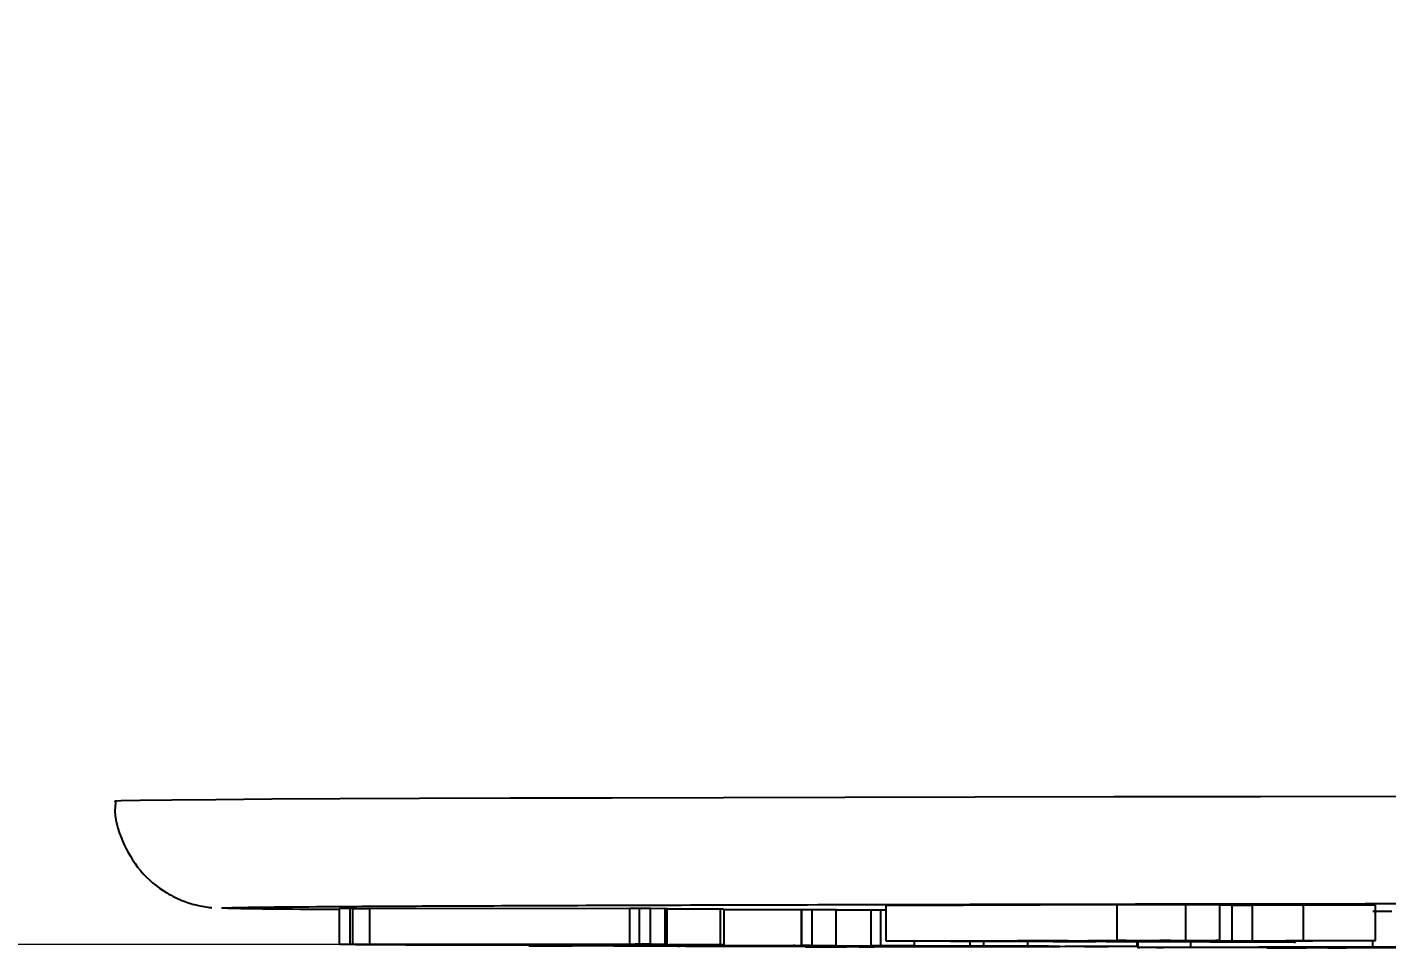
# Model space of a CAD drawing. Header units: millimetres. Extents: x 2404 to 4548, y 1024 to 2541.
# Drawn here: x 3196.55 to 3234.74, y 1133.93 to 1159.78 of the extents above; entities that cross this region are included whole.
import ezdxf

# ---------------------------------------------------------------- set-up
doc = ezdxf.new("R2010")
doc.units = ezdxf.units.MM
doc.layers.add('AM_5', color=3, linetype='Continuous', lineweight=25)
doc.styles.add('SLDTEXTSTYLE1', font='txt.shx', dxfattribs={"width": 0.7, "bigfont": 'gbcbig.shx'})
doc.dimstyles.new('SLDDIMSTYLE12$0', dxfattribs={"dimtxt": 12, "dimasz": 10, "dimexe": 0, "dimexo": 0.0625, "dimgap": 0.875, "dimtad": 1, "dimdec": 1, "dimlfac": 1.8, "dimrnd": 1e-09, "dimzin": 12, "dimdsep": 46, "dimtxsty": 'SLDTEXTSTYLE1', "dimcen": 0.09, "dimdle": 8.16, "dimclrd": 3, "dimclre": 3, "dimadec": 0, "dimazin": 3, "dimtfac": 1, "dimtdec": 1, "dimtofl": 0, "dimtmove": 0, "dimatfit": 3, "dimfxl": 0, "dimfrac": 2, "dimtolj": 1, "dimlwd": 5, "dimlwe": 5, "dimarcsym": 0})

# ---------------------------------------------------------------- blocks, each defined once
blk = doc.blocks.new('*D74')
at = {"layer": 'AM_5', "color": 3, "lineweight": 5, "transparency": 16777216}
blk.add_line((3223.523, 1179.185), (3082.476, 1179.185), dxfattribs=at)
at = {"layer": 'AM_5', "color": 3, "linetype": 'Continuous', "lineweight": 5, "transparency": 16777216}
for p, q in [((3082.476, 1169.185), (3082.476, 1144.029)), ((3206.265, 1134.029), (3082.476, 1134.029))]:
    blk.add_line(p, q, dxfattribs=at)
at = {"layer": 'AM_5', "color": 3, "transparency": 16777216}
for points in [[(3080.809, 1169.185), (3084.143, 1169.185), (3082.476, 1179.185)], [(3080.809, 1144.029), (3084.143, 1144.029), (3082.476, 1134.029)]]:
    blk.add_solid(points, dxfattribs=at)
at = {"layer": 'Defpoints', "color": 0, "transparency": 16777216}
for p in [(3223.585, 1179.185), (3082.476, 1134.029), (3206.327, 1134.029)]:
    blk.add_point(p, dxfattribs=at)
at = {"layer": 'AM_5', "color": 0, "transparency": 16777216, "insert": (3075.601, 1156.607), "char_height": 12, "attachment_point": 5, "rotation": 90, "style": 'SLDTEXTSTYLE1'}
blk.add_mtext('\\A1;45', dxfattribs=at)

msp = doc.modelspace()

# ---------------------------------------------------------------- linework, layer by layer
at = {"color": 7, "linetype": 'Continuous', "lineweight": 25}
for p, q in [((3202.017, 1135.05), (3202.071, 1135.052)), ((3205.628, 1135.033), (3205.322, 1135.032)), ((3205.322, 1134.032), (3205.322, 1135.032)), ((3205.692, 1135.032), (3205.628, 1135.033)), ((3205.628, 1134.033), (3205.628, 1135.033)), ((3205.692, 1135.032), (3205.692, 1134.032)), ((3213.482, 1135.034), (3206.181, 1135.031)), ((3206.181, 1134.031), (3206.181, 1135.031)), ((3213.482, 1134.034), (3213.482, 1135.034)), ((3214.06, 1135.036), (3213.754, 1135.035)), ((3213.754, 1134.036), (3213.754, 1135.035)), ((3214.47, 1135.031), (3214.06, 1135.036)), ((3214.06, 1134.036), (3214.06, 1135.036)), ((3214.526, 1135.028), (3214.47, 1135.031)), ((3214.47, 1134.031), (3214.47, 1135.031)), ((3214.529, 1134.028), (3214.529, 1135.028)), ((3216.03, 1134.018), (3216.03, 1135.018)), ((3216.133, 1134.016), (3216.133, 1135.016)), ((3218.298, 1134.998), (3216.133, 1134.996)), ((3218.298, 1133.998), (3218.298, 1134.998)), ((3218.59, 1135), (3218.313, 1135)), ((3218.313, 1134), (3218.313, 1135)), ((3219.276, 1134.997), (3218.59, 1135)), ((3218.59, 1135), (3218.59, 1134)), ((3219.276, 1133.997), (3219.276, 1134.997)), ((3220.253, 1134.99), (3219.276, 1134.989)), ((3220.53, 1134.992), (3220.253, 1134.992)), ((3220.253, 1133.992), (3220.253, 1134.992)), ((3220.675, 1134.992), (3220.53, 1134.992)), ((3220.53, 1133.992), (3220.53, 1134.992)), ((3227.166, 1135.136), (3220.675, 1135.116)), ((3220.675, 1134.116), (3220.675, 1135.116)), ((3229.097, 1135.141), (3227.166, 1135.14)), ((3227.166, 1134.14), (3227.166, 1135.14)), ((3229.097, 1134.141), (3229.097, 1135.141)), ((3230.05, 1135.136), (3229.097, 1135.136)), ((3230.05, 1134.136), (3230.05, 1135.136)), ((3230.969, 1135.125), (3230.397, 1135.126)), ((3230.397, 1134.126), (3230.397, 1135.126)), ((3232.398, 1135.13), (3230.969, 1135.125)), ((3230.969, 1134.125), (3230.969, 1135.125)), ((3234.424, 1135.135), (3232.398, 1135.134)), ((3232.398, 1134.134), (3232.398, 1135.134)), ((3234.424, 1134.135), (3234.424, 1135.135)), ((3205.322, 1134.032), (3205.628, 1134.033)), ((3205.713, 1134.028), (3205.322, 1134.032)), ((3205.628, 1134.033), (3205.692, 1134.032)), ((3206.003, 1134.028), (3206.019, 1134.028)), ((3206.181, 1134.031), (3213.482, 1134.034)), ((3213.628, 1134.032), (3206.327, 1134.029)), ((3207.175, 1134.03), (3207.175, 1134.013)), ((3210.627, 1134.024), (3210.627, 1134.031)), ((3211.584, 1133.988), (3210.638, 1133.992)), ((3210.638, 1133.992), (3210.916, 1133.992)), ((3210.916, 1133.992), (3211.105, 1133.991)), ((3211.862, 1133.988), (3211.584, 1133.988)), ((3211.673, 1133.989), (3211.862, 1133.988)), ((3211.686, 1133.991), (3218.298, 1133.998)), ((3218.07, 1133.997), (3211.829, 1133.99)), ((3211.862, 1133.988), (3211.862, 1133.99)), ((3213.027, 1133.982), (3218.118, 1133.997)), ((3213.027, 1133.982), (3213.027, 1133.992)), ((3213.17, 1133.981), (3213.027, 1133.982)), ((3220.428, 1133.989), (3213.17, 1133.981)), ((3213.809, 1134.035), (3213.754, 1134.036)), ((3213.754, 1134.036), (3214.06, 1134.036)), ((3214.06, 1134.036), (3214.47, 1134.031)), ((3214.47, 1134.031), (3214.452, 1134.028)), ((3219.276, 1133.997), (3214.828, 1133.984)), ((3214.828, 1133.984), (3214.876, 1133.984)), ((3214.876, 1133.984), (3220.286, 1133.99)), ((3214.876, 1133.984), (3214.876, 1133.984)), ((3215.028, 1133.983), (3215.028, 1133.976)), ((3215.372, 1133.973), (3215.065, 1133.975)), ((3217.641, 1133.986), (3217.641, 1133.984)), ((3218.118, 1133.997), (3218.07, 1133.997)), ((3218.456, 1133.999), (3218.313, 1134)), ((3218.313, 1134), (3218.59, 1134)), ((3218.415, 1133.964), (3218.658, 1133.965)), ((3220.101, 1133.96), (3218.415, 1133.964)), ((3218.59, 1134), (3219.276, 1133.997)), ((3218.658, 1133.965), (3218.951, 1133.964)), ((3219.565, 1133.964), (3225.229, 1133.973)), ((3220.053, 1133.961), (3220.344, 1133.96)), ((3225.709, 1133.972), (3220.086, 1133.962)), ((3220.344, 1133.96), (3220.101, 1133.96)), ((3220.442, 1133.991), (3220.253, 1133.992)), ((3220.253, 1133.992), (3220.53, 1133.992)), ((3220.278, 1133.975), (3220.278, 1133.989)), ((3220.286, 1133.99), (3220.286, 1133.992)), ((3220.344, 1133.96), (3220.344, 1133.963)), ((3220.53, 1133.992), (3221.476, 1133.988)), ((3220.675, 1134.116), (3227.417, 1134.137)), ((3221.543, 1134.117), (3220.675, 1134.116)), ((3221.199, 1133.988), (3221.01, 1133.989)), ((3221.476, 1133.988), (3221.199, 1133.988)), ((3221.476, 1133.988), (3221.476, 1134.117)), ((3223.816, 1134.124), (3222.316, 1134.12)), ((3222.481, 1134.116), (3222.481, 1134.12)), ((3222.481, 1134.116), (3222.483, 1134.116)), ((3222.483, 1134.116), (3222.483, 1134.12)), ((3222.825, 1133.976), (3224.653, 1133.978)), ((3222.979, 1133.976), (3222.825, 1133.976)), ((3223.04, 1133.984), (3223.04, 1134.116)), ((3223.42, 1133.981), (3223.42, 1134.116)), ((3228.447, 1134.118), (3223.816, 1134.124)), ((3225.786, 1134.13), (3224.368, 1134.126)), ((3224.368, 1134.126), (3228.999, 1134.119)), ((3224.653, 1133.978), (3224.653, 1134.115)), ((3224.653, 1133.978), (3227.731, 1133.97)), ((3225.368, 1134.11), (3226.513, 1134.112)), ((3230.417, 1134.124), (3225.786, 1134.13)), ((3225.902, 1134.118), (3225.902, 1134.121)), ((3226.454, 1133.966), (3226.252, 1133.967)), ((3229.097, 1134.141), (3226.338, 1134.132)), ((3226.338, 1134.132), (3229.996, 1134.127)), ((3227.731, 1133.97), (3226.454, 1133.966)), ((3226.463, 1134.116), (3226.463, 1134.12)), ((3226.513, 1134.112), (3226.513, 1134.12)), ((3226.513, 1134.112), (3228.447, 1134.118)), ((3234.424, 1134.135), (3226.855, 1134.111)), ((3227.166, 1134.14), (3229.097, 1134.141)), ((3227.417, 1134.137), (3227.166, 1134.14)), ((3227.731, 1133.97), (3227.731, 1134.114)), ((3227.746, 1134.114), (3227.746, 1133.946)), ((3228.365, 1134.135), (3228.365, 1134.138)), ((3228.365, 1134.135), (3230.05, 1134.136)), ((3228.999, 1134.126), (3228.999, 1134.119)), ((3228.999, 1134.119), (3230.417, 1134.124)), ((3229.226, 1134.118), (3229.226, 1133.953)), ((3230.397, 1134.126), (3230.969, 1134.125)), ((3230.969, 1134.125), (3232.665, 1134.131)), ((3233.431, 1133.934), (3231.374, 1133.937)), ((3231.374, 1133.937), (3231.555, 1133.937)), ((3231.555, 1133.937), (3231.853, 1133.937)), ((3232.177, 1134.096), (3231.945, 1134.096)), ((3232.177, 1134.096), (3232.177, 1134.128)), ((3232.398, 1134.134), (3234.424, 1134.135)), ((3232.665, 1134.131), (3232.398, 1134.134)), ((3232.479, 1133.937), (3236.754, 1133.95)), ((3235.138, 1133.942), (3233.165, 1133.936)), ((3233.311, 1133.935), (3233.311, 1133.937)), ((3233.311, 1133.935), (3233.612, 1133.934)), ((3233.612, 1133.934), (3233.431, 1133.934)), ((3233.612, 1133.934), (3233.612, 1133.938)), ((3234.35, 1133.957), (3234.35, 1134.134))]:
    msp.add_line(p, q, dxfattribs=at)
at = {"color": 7, "linetype": 'Continuous', "lineweight": 25, "flags": 128}
msp.add_lwpolyline([(3254.255, 1138.199), (3249.385, 1138.196), (3244.619, 1138.192), (3239.982, 1138.188), (3235.498, 1138.183), (3231.188, 1138.177), (3227.074, 1138.171), (3223.176, 1138.164), (3219.515, 1138.157), (3216.107, 1138.149), (3212.97, 1138.14), (3210.12, 1138.132), (3207.571, 1138.122), (3205.336, 1138.113), (3203.425, 1138.103), (3201.849, 1138.092), (3200.615, 1138.082), (3199.728, 1138.071), (3199.195, 1138.061), (3199.017, 1138.05), (3199.017, 1138.05)], dxfattribs=at)
at = {"color": 7, "linetype": 'Continuous', "lineweight": 25}
for points, knots in [([(3199.038, 1138.047), (3199.032, 1137.995), (3198.983, 1137.621), (3199.198, 1136.919), (3199.686, 1136.071), (3200.342, 1135.521), (3200.929, 1135.239), (3201.34, 1135.12), (3201.625, 1135.072), (3201.695, 1135.066), (3201.737, 1135.062)], [0, 0, 0, 0, 0.030661, 0.221524, 0.412563, 0.604262, 0.714262, 0.802035, 0.882755, 1, 1, 1, 1]), ([(3205.322, 1135.005), (3205.103, 1135.007), (3204.148, 1135.012), (3203.118, 1135.023), (3202.175, 1135.036), (3202.07, 1135.045), (3202.017, 1135.05)], [0, 0, 0, 0, 0.093549, 0.407564, 0.703776, 1, 1, 1, 1]), ([(3202.071, 1135.052), (3202.119, 1135.056), (3202.226, 1135.064), (3203.095, 1135.077), (3204.576, 1135.09), (3206.752, 1135.104), (3209.582, 1135.117), (3213.096, 1135.13), (3217.25, 1135.142), (3221.994, 1135.153), (3227.255, 1135.164), (3232.947, 1135.172), (3238.97, 1135.18), (3245.193, 1135.186), (3251.558, 1135.191), (3257.911, 1135.194), (3264.25, 1135.196), (3270.517, 1135.196), (3276.784, 1135.196), (3283.123, 1135.194), (3289.475, 1135.191), (3295.841, 1135.186), (3302.064, 1135.18), (3308.087, 1135.172), (3313.779, 1135.164), (3319.04, 1135.153), (3323.784, 1135.142), (3327.938, 1135.13), (3331.452, 1135.117), (3334.282, 1135.104), (3336.457, 1135.09), (3337.939, 1135.077), (3338.81, 1135.064), (3338.917, 1135.056), (3338.965, 1135.052)], [0, 0, 0, 0, 0.023828, 0.053273, 0.084485, 0.115699, 0.147957, 0.180726, 0.213842, 0.247136, 0.28043, 0.313546, 0.346314, 0.378573, 0.409785, 0.440999, 0.470442, 0.499888, 0.529332, 0.558778, 0.58999, 0.621203, 0.653462, 0.68623, 0.719347, 0.752641, 0.785934, 0.819051, 0.851819, 0.884078, 0.915289, 0.946503, 0.975948, 1, 1, 1, 1]), ([(3206.181, 1135.031), (3206.113, 1135.031), (3206.012, 1135.031), (3205.883, 1135.031), (3205.8, 1135.031), (3205.729, 1135.031), (3205.706, 1135.032), (3205.692, 1135.032)], [0, 0, 0, 0, 0.282258, 0.415886, 0.550305, 0.716557, 1, 1, 1, 1]), ([(3213.81, 1135.034), (3213.812, 1135.034), (3213.817, 1135.034), (3213.771, 1135.034), (3213.68, 1135.034), (3213.575, 1135.034), (3213.502, 1135.034), (3213.482, 1135.034)], [0, 0, 0, 0, 0.132695, 0.344902, 0.557282, 0.875523, 1, 1, 1, 1]), ([(3216.03, 1135.018), (3215.9, 1135.018), (3215.657, 1135.019), (3215.055, 1135.02), (3214.655, 1135.021), (3214.529, 1135.021)], [0, 0, 0, 0, 0.4404149, 0.8228014, 1, 1, 1, 1]), ([(3216.113, 1135.016), (3216.108, 1135.016), (3216.102, 1135.017), (3216.041, 1135.017), (3216.03, 1135.018)], [0, 0, 0, 0, 0.830719, 1, 1, 1, 1]), ([(3230.397, 1135.126), (3230.362, 1135.127), (3230.3, 1135.128), (3230.174, 1135.13), (3230.089, 1135.131), (3230.05, 1135.131)], [0, 0, 0, 0, 0.408182, 0.725272, 1, 1, 1, 1]), ([(3234.879, 1134.955), (3234.864, 1134.955), (3234.767, 1134.956), (3234.541, 1134.956), (3234.35, 1134.957)], [0, 0, 0, 0, 0.156668, 1, 1, 1, 1]), ([(3205.692, 1134.032), (3205.71, 1134.032), (3205.736, 1134.031), (3205.831, 1134.031), (3205.926, 1134.031), (3206.046, 1134.031), (3206.135, 1134.031), (3206.181, 1134.031)], [0, 0, 0, 0, 0.35696, 0.506296, 0.628832, 0.807113, 1, 1, 1, 1]), ([(3210.903, 1134.022), (3210.235, 1134.021), (3209.173, 1134.021), (3207.779, 1134.022), (3206.845, 1134.023), (3206.134, 1134.025), (3205.835, 1134.026), (3205.732, 1134.028), (3205.713, 1134.028)], [0, 0, 0, 0, 0.298114, 0.474394, 0.620068, 0.765882, 0.956507, 1, 1, 1, 1]), ([(3206.327, 1134.029), (3206.277, 1134.029), (3206.189, 1134.029), (3206.088, 1134.029), (3206.025, 1134.029), (3206.016, 1134.028), (3206.012, 1134.028)], [0, 0, 0, 0, 0.290202, 0.50382, 0.763034, 1, 1, 1, 1]), ([(3206.019, 1134.028), (3206.113, 1134.027), (3206.293, 1134.026), (3206.97, 1134.024), (3207.986, 1134.023), (3209.254, 1134.023), (3210.189, 1134.024), (3210.627, 1134.024)], [0, 0, 0, 0, 0.179595, 0.343759, 0.495827, 0.763697, 1, 1, 1, 1]), ([(3207.206, 1134.013), (3207.198, 1134.013), (3207.156, 1134.014), (3207.45, 1134.016), (3208.134, 1134.018), (3209.352, 1134.02), (3210.349, 1134.02), (3210.841, 1134.021)], [0, 0, 0, 0, 0.036608, 0.183936, 0.408772, 0.708665, 1, 1, 1, 1]), ([(3212.503, 1134.009), (3211.848, 1134.008), (3210.735, 1134.008), (3209.234, 1134.008), (3208.246, 1134.009), (3207.571, 1134.01), (3207.37, 1134.011), (3207.265, 1134.012)], [0, 0, 0, 0, 0.3332849, 0.5666872, 0.7350111, 0.8630417, 1, 1, 1, 1]), ([(3207.566, 1134.012), (3207.535, 1134.013), (3207.476, 1134.013), (3207.667, 1134.014), (3208.126, 1134.016), (3209.271, 1134.017), (3210.375, 1134.018), (3211.124, 1134.019)], [0, 0, 0, 0, 0.098439, 0.192959, 0.327087, 0.54288, 1, 1, 1, 1]), ([(3212.22, 1134.011), (3211.575, 1134.01), (3210.584, 1134.01), (3209.296, 1134.01), (3208.515, 1134.01), (3207.982, 1134.011), (3207.688, 1134.011), (3207.598, 1134.012), (3207.566, 1134.012)], [0, 0, 0, 0, 0.386905, 0.5938453, 0.741486, 0.8425466, 0.9443486, 1, 1, 1, 1]), ([(3210.627, 1134.024), (3211.287, 1134.024), (3212.241, 1134.024), (3213.327, 1134.026), (3213.911, 1134.027), (3214.075, 1134.028), (3214.158, 1134.029)], [0, 0, 0, 0, 0.452303, 0.653993, 0.826668, 1, 1, 1, 1]), ([(3210.841, 1134.021), (3211.497, 1134.021), (3212.616, 1134.022), (3214.096, 1134.021), (3215.067, 1134.02), (3215.723, 1134.019), (3215.925, 1134.018), (3216.03, 1134.018)], [0, 0, 0, 0, 0.335879, 0.572344, 0.731569, 0.859032, 1, 1, 1, 1]), ([(3214.443, 1134.027), (3214.327, 1134.027), (3214.095, 1134.025), (3213.262, 1134.023), (3212.15, 1134.022), (3211.299, 1134.022), (3210.903, 1134.022)], [0, 0, 0, 0, 0.221306, 0.442951, 0.740483, 1, 1, 1, 1]), ([(3211.105, 1133.991), (3211.146, 1133.991), (3211.205, 1133.991), (3211.331, 1133.991), (3211.446, 1133.991), (3211.569, 1133.991), (3211.647, 1133.991), (3211.686, 1133.991)], [0, 0, 0, 0, 0.3461, 0.493467, 0.642693, 0.820568, 1, 1, 1, 1]), ([(3211.124, 1134.019), (3211.772, 1134.019), (3212.768, 1134.02), (3214.057, 1134.02), (3214.822, 1134.019), (3215.329, 1134.019), (3215.58, 1134.018), (3215.657, 1134.017), (3215.68, 1134.017)], [0, 0, 0, 0, 0.397346, 0.609831, 0.759517, 0.858592, 0.95839, 1, 1, 1, 1]), ([(3211.829, 1133.99), (3211.783, 1133.99), (3211.703, 1133.99), (3211.627, 1133.99), (3211.594, 1133.99), (3211.607, 1133.989), (3211.651, 1133.989), (3211.673, 1133.989)], [0, 0, 0, 0, 0.227355, 0.388209, 0.549679, 0.776891, 1, 1, 1, 1]), ([(3215.68, 1134.017), (3215.716, 1134.017), (3215.784, 1134.016), (3215.68, 1134.015), (3215.383, 1134.014), (3214.415, 1134.012), (3213.262, 1134.011), (3212.348, 1134.011), (3212.22, 1134.011)], [0, 0, 0, 0, 0.099013, 0.188639, 0.277978, 0.435263, 0.920804, 1, 1, 1, 1]), ([(3216.03, 1134.018), (3216.086, 1134.017), (3216.199, 1134.016), (3215.92, 1134.014), (3215.158, 1134.012), (3213.981, 1134.01), (3212.961, 1134.009), (3212.503, 1134.009)], [0, 0, 0, 0, 0.14267, 0.2869, 0.459199, 0.757548, 1, 1, 1, 1]), ([(3213.482, 1134.034), (3213.554, 1134.034), (3213.659, 1134.034), (3213.764, 1134.034), (3213.816, 1134.034), (3213.83, 1134.035), (3213.817, 1134.035), (3213.809, 1134.035)], [0, 0, 0, 0, 0.3039299, 0.4394116, 0.5752405, 0.7665382, 1, 1, 1, 1]), ([(3214.164, 1134.031), (3214.145, 1134.031), (3214.108, 1134.031), (3214.013, 1134.032), (3213.894, 1134.032), (3213.8, 1134.032), (3213.708, 1134.032), (3213.652, 1134.032), (3213.628, 1134.032)], [0, 0, 0, 0, 0.2921955, 0.5874478, 0.7122589, 0.8180509, 0.9240716, 1, 1, 1, 1]), ([(3214.182, 1134.029), (3214.192, 1134.03), (3214.211, 1134.03), (3214.18, 1134.03), (3214.164, 1134.031)], [0, 0, 0, 0, 0.508302, 1, 1, 1, 1]), ([(3215.059, 1133.976), (3215.054, 1133.976), (3215.03, 1133.977), (3215.436, 1133.979), (3216.309, 1133.982), (3217.188, 1133.983), (3217.641, 1133.984)], [0, 0, 0, 0, 0.075612, 0.323708, 0.651392, 1, 1, 1, 1]), ([(3220.816, 1133.973), (3220.233, 1133.973), (3219.24, 1133.971), (3217.757, 1133.971), (3216.685, 1133.971), (3215.876, 1133.972), (3215.542, 1133.973), (3215.372, 1133.973)], [0, 0, 0, 0, 0.333528, 0.567546, 0.735799, 0.864912, 1, 1, 1, 1]), ([(3215.634, 1133.974), (3215.558, 1133.974), (3215.41, 1133.975), (3215.434, 1133.976), (3215.705, 1133.977), (3216.577, 1133.98), (3217.533, 1133.981), (3218.178, 1133.982)], [0, 0, 0, 0, 0.098651, 0.191047, 0.328598, 0.547094, 1, 1, 1, 1]), ([(3220.278, 1133.975), (3219.708, 1133.974), (3218.834, 1133.973), (3217.627, 1133.972), (3216.831, 1133.972), (3216.234, 1133.972), (3215.848, 1133.973), (3215.689, 1133.973), (3215.634, 1133.974)], [0, 0, 0, 0, 0.386956, 0.593793, 0.740338, 0.842099, 0.944778, 1, 1, 1, 1]), ([(3217.641, 1133.984), (3218.226, 1133.985), (3219.227, 1133.986), (3220.696, 1133.986), (3221.743, 1133.986), (3222.532, 1133.985), (3222.866, 1133.984), (3223.04, 1133.984)], [0, 0, 0, 0, 0.336368, 0.574645, 0.731944, 0.859761, 1, 1, 1, 1]), ([(3218.178, 1133.982), (3218.752, 1133.983), (3219.627, 1133.984), (3220.858, 1133.985), (3221.646, 1133.985), (3222.227, 1133.985), (3222.561, 1133.984), (3222.696, 1133.984), (3222.734, 1133.983)], [0, 0, 0, 0, 0.397528, 0.607391, 0.759995, 0.859904, 0.960457, 1, 1, 1, 1]), ([(3218.298, 1133.998), (3218.348, 1133.998), (3218.429, 1133.998), (3218.512, 1133.999), (3218.545, 1133.999), (3218.536, 1133.999), (3218.488, 1133.999), (3218.456, 1133.999)], [0, 0, 0, 0, 0.239307, 0.388341, 0.538232, 0.677649, 1, 1, 1, 1]), ([(3218.951, 1133.964), (3219.009, 1133.964), (3219.09, 1133.964), (3219.242, 1133.964), (3219.366, 1133.964), (3219.477, 1133.964), (3219.541, 1133.964), (3219.565, 1133.964)], [0, 0, 0, 0, 0.362826, 0.512382, 0.662913, 0.871019, 1, 1, 1, 1]), ([(3220.086, 1133.962), (3220.039, 1133.962), (3219.964, 1133.962), (3219.92, 1133.962), (3219.924, 1133.962), (3219.973, 1133.961), (3220.029, 1133.961), (3220.053, 1133.961)], [0, 0, 0, 0, 0.266956, 0.429529, 0.591357, 0.826533, 1, 1, 1, 1]), ([(3222.734, 1133.983), (3222.815, 1133.983), (3222.969, 1133.983), (3223.003, 1133.981), (3222.858, 1133.98), (3222.144, 1133.978), (3221.175, 1133.976), (3220.376, 1133.975), (3220.278, 1133.975)], [0, 0, 0, 0, 0.099186, 0.189605, 0.279846, 0.434014, 0.930829, 1, 1, 1, 1]), ([(3220.286, 1133.99), (3220.336, 1133.99), (3220.417, 1133.99), (3220.5, 1133.99), (3220.533, 1133.99), (3220.524, 1133.991), (3220.475, 1133.991), (3220.442, 1133.991)], [0, 0, 0, 0, 0.239079, 0.388006, 0.537788, 0.677074, 1, 1, 1, 1]), ([(3221.01, 1133.989), (3220.976, 1133.989), (3220.917, 1133.989), (3220.788, 1133.989), (3220.668, 1133.989), (3220.545, 1133.989), (3220.469, 1133.989), (3220.428, 1133.989)], [0, 0, 0, 0, 0.282446, 0.488833, 0.649378, 0.810868, 1, 1, 1, 1]), ([(3223.383, 1133.98), (3223.282, 1133.98), (3223.007, 1133.978), (3222.078, 1133.975), (3221.208, 1133.974), (3220.816, 1133.973)], [0, 0, 0, 0, 0.242788, 0.658331, 1, 1, 1, 1]), ([(3222.316, 1134.12), (3222.225, 1134.119), (3222.042, 1134.119), (3221.768, 1134.118), (3221.626, 1134.117), (3221.543, 1134.117)], [0, 0, 0, 0, 0.297154, 0.594531, 1, 1, 1, 1]), ([(3225.73, 1134.115), (3225.433, 1134.115), (3224.842, 1134.115), (3223.748, 1134.116), (3222.962, 1134.116), (3222.481, 1134.116)], [0, 0, 0, 0, 0.280043, 0.559301, 1, 1, 1, 1]), ([(3222.483, 1134.116), (3222.793, 1134.116), (3223.413, 1134.117), (3224.27, 1134.117), (3224.952, 1134.118), (3225.469, 1134.118), (3225.753, 1134.118), (3225.884, 1134.118), (3225.902, 1134.118)], [0, 0, 0, 0, 0.277873, 0.555831, 0.757162, 0.870741, 0.982618, 1, 1, 1, 1]), ([(3225.343, 1133.975), (3225.204, 1133.975), (3224.997, 1133.976), (3224.64, 1133.976), (3224.147, 1133.976), (3223.599, 1133.976), (3223.15, 1133.976), (3222.979, 1133.976)], [0, 0, 0, 0, 0.240793, 0.359777, 0.461711, 0.794413, 1, 1, 1, 1]), ([(3223.04, 1133.984), (3223.186, 1133.983), (3223.408, 1133.983), (3223.385, 1133.982), (3223.378, 1133.981)], [0, 0, 0, 0, 0.659487, 1, 1, 1, 1]), ([(3225.229, 1133.973), (3225.268, 1133.974), (3225.37, 1133.974), (3225.479, 1133.974), (3225.545, 1133.974), (3225.559, 1133.974), (3225.562, 1133.974), (3225.544, 1133.974), (3225.469, 1133.975), (3225.393, 1133.975), (3225.343, 1133.975)], [0, 0, 0, 0, 0.166709, 0.438609, 0.487323, 0.517206, 0.541802, 0.578816, 0.723084, 1, 1, 1, 1]), ([(3231.945, 1134.096), (3231.689, 1134.097), (3231.07, 1134.101), (3228.811, 1134.106), (3226.69, 1134.109), (3225.368, 1134.11)], [0, 0, 0, 0, 0.209452, 0.506883, 1, 1, 1, 1]), ([(3226.541, 1133.972), (3226.512, 1133.972), (3226.426, 1133.972), (3226.308, 1133.972), (3226.207, 1133.973), (3226.151, 1133.973), (3226.122, 1133.973), (3226.046, 1133.973), (3225.906, 1133.972), (3225.784, 1133.972), (3225.709, 1133.972)], [0, 0, 0, 0, 0.124093, 0.372351, 0.496838, 0.517541, 0.538485, 0.574939, 0.740211, 1, 1, 1, 1]), ([(3226.539, 1134.115), (3226.521, 1134.115), (3226.485, 1134.115), (3226.36, 1134.115), (3226.18, 1134.115), (3225.954, 1134.115), (3225.805, 1134.115), (3225.73, 1134.115)], [0, 0, 0, 0, 0.0876057, 0.1756397, 0.4450626, 0.7212942, 1, 1, 1, 1]), ([(3225.902, 1134.118), (3226.052, 1134.117), (3226.306, 1134.117), (3226.466, 1134.116), (3226.539, 1134.115), (3226.575, 1134.115), (3226.55, 1134.115), (3226.539, 1134.115)], [0, 0, 0, 0, 0.407699, 0.690083, 0.843754, 0.934161, 1, 1, 1, 1]), ([(3226.252, 1133.967), (3226.436, 1133.968), (3226.694, 1133.968), (3226.864, 1133.969), (3226.913, 1133.97)], [0, 0, 0, 0, 0.710757, 1, 1, 1, 1]), ([(3226.92, 1133.97), (3226.924, 1133.97), (3226.938, 1133.97), (3226.816, 1133.971), (3226.649, 1133.971), (3226.541, 1133.972)], [0, 0, 0, 0, 0.096311, 0.412079, 1, 1, 1, 1]), ([(3226.855, 1134.111), (3227.406, 1134.11), (3228.424, 1134.109), (3229.793, 1134.106), (3231.213, 1134.103), (3231.902, 1134.099), (3232.138, 1134.097), (3232.177, 1134.096)], [0, 0, 0, 0, 0.221372, 0.409276, 0.596404, 0.933221, 1, 1, 1, 1]), ([(3228.544, 1133.942), (3228.352, 1133.942), (3227.973, 1133.943), (3227.714, 1133.945), (3227.75, 1133.947), (3228.255, 1133.95), (3228.897, 1133.952), (3229.226, 1133.953)], [0, 0, 0, 0, 0.136914, 0.269244, 0.466964, 0.727179, 1, 1, 1, 1]), ([(3228.743, 1133.942), (3228.624, 1133.942), (3228.393, 1133.943), (3228.244, 1133.944), (3228.293, 1133.946), (3228.807, 1133.949), (3229.514, 1133.95), (3229.985, 1133.952)], [0, 0, 0, 0, 0.0990027, 0.1927602, 0.3351777, 0.5578285, 1, 1, 1, 1]), ([(3229.996, 1134.127), (3229.803, 1134.128), (3229.499, 1134.13), (3228.977, 1134.133), (3228.57, 1134.135), (3228.365, 1134.135)], [0, 0, 0, 0, 0.46227, 0.729265, 1, 1, 1, 1]), ([(3233.703, 1133.945), (3233.248, 1133.944), (3232.48, 1133.942), (3231.151, 1133.941), (3230.098, 1133.94), (3229.212, 1133.941), (3228.771, 1133.941), (3228.544, 1133.942)], [0, 0, 0, 0, 0.335274, 0.565807, 0.736276, 0.864906, 1, 1, 1, 1]), ([(3232.944, 1133.946), (3232.505, 1133.945), (3231.834, 1133.944), (3230.818, 1133.942), (3230.078, 1133.941), (3229.493, 1133.941), (3229.056, 1133.942), (3228.839, 1133.942), (3228.743, 1133.942)], [0, 0, 0, 0, 0.388784, 0.594507, 0.742724, 0.84452, 0.93111, 1, 1, 1, 1]), ([(3229.226, 1133.953), (3229.684, 1133.954), (3230.462, 1133.956), (3231.78, 1133.957), (3232.806, 1133.958), (3233.67, 1133.958), (3234.117, 1133.957), (3234.35, 1133.957)], [0, 0, 0, 0, 0.337884, 0.573603, 0.730566, 0.85906, 1, 1, 1, 1]), ([(3230.05, 1134.136), (3229.994, 1134.135), (3229.904, 1134.134), (3229.956, 1134.133), (3230.007, 1134.132), (3230.032, 1134.132)], [0, 0, 0, 0, 0.451045, 0.724772, 1, 1, 1, 1]), ([(3229.985, 1133.952), (3230.428, 1133.953), (3231.099, 1133.954), (3232.15, 1133.956), (3232.878, 1133.957), (3233.474, 1133.957), (3233.87, 1133.956), (3234.061, 1133.956), (3234.119, 1133.956)], [0, 0, 0, 0, 0.39949, 0.604579, 0.758371, 0.856867, 0.955984, 1, 1, 1, 1]), ([(3230.032, 1134.132), (3230.09, 1134.131), (3230.194, 1134.13), (3230.318, 1134.128), (3230.37, 1134.127), (3230.397, 1134.126)], [0, 0, 0, 0, 0.39149, 0.695584, 1, 1, 1, 1]), ([(3231.853, 1133.937), (3231.925, 1133.937), (3232.024, 1133.937), (3232.173, 1133.937), (3232.281, 1133.937), (3232.391, 1133.937), (3232.449, 1133.937), (3232.479, 1133.937)], [0, 0, 0, 0, 0.3451215, 0.47825, 0.6125433, 0.7923859, 1, 1, 1, 1]), ([(3234.119, 1133.956), (3234.241, 1133.956), (3234.472, 1133.955), (3234.649, 1133.954), (3234.675, 1133.953), (3234.327, 1133.951), (3233.638, 1133.948), (3233.037, 1133.947), (3232.944, 1133.946)], [0, 0, 0, 0, 0.099608, 0.189208, 0.278687, 0.431625, 0.91232, 1, 1, 1, 1]), ([(3233.165, 1133.936), (3233.136, 1133.936), (3233.089, 1133.936), (3233.071, 1133.936), (3233.11, 1133.935), (3233.192, 1133.935), (3233.276, 1133.935), (3233.311, 1133.935)], [0, 0, 0, 0, 0.2392653, 0.3980718, 0.5583573, 0.8110269, 1, 1, 1, 1]), ([(3235.13, 1133.951), (3234.97, 1133.95), (3234.676, 1133.948), (3234.009, 1133.946), (3233.703, 1133.945)], [0, 0, 0, 0, 0.541529, 1, 1, 1, 1]), ([(3234.35, 1133.957), (3234.55, 1133.956), (3234.95, 1133.955), (3235.203, 1133.954), (3235.162, 1133.953), (3235.147, 1133.952)], [0, 0, 0, 0, 0.3813, 0.766294, 1, 1, 1, 1])]:
    msp.add_open_spline(points, degree=3, knots=knots, dxfattribs=at)

# ---------------------------------------------------------------- dimensions: what is measured, and where the dimension line sits
at = {"layer": 'AM_5'}
dim = msp.add_linear_dim(base=(3082.476, 1134.029), p1=(3223.585, 1179.185), p2=(3206.327, 1134.029), angle=90, text='45', dimstyle='SLDDIMSTYLE12$0', override={"dimlfac": 1, "dimpost": ''}, dxfattribs=at)
dim.commit()
dim.dimension.update_dxf_attribs({"geometry": '*D74', "text_midpoint": (3075.601, 1156.607)})

doc.saveas('drawing.dxf')
